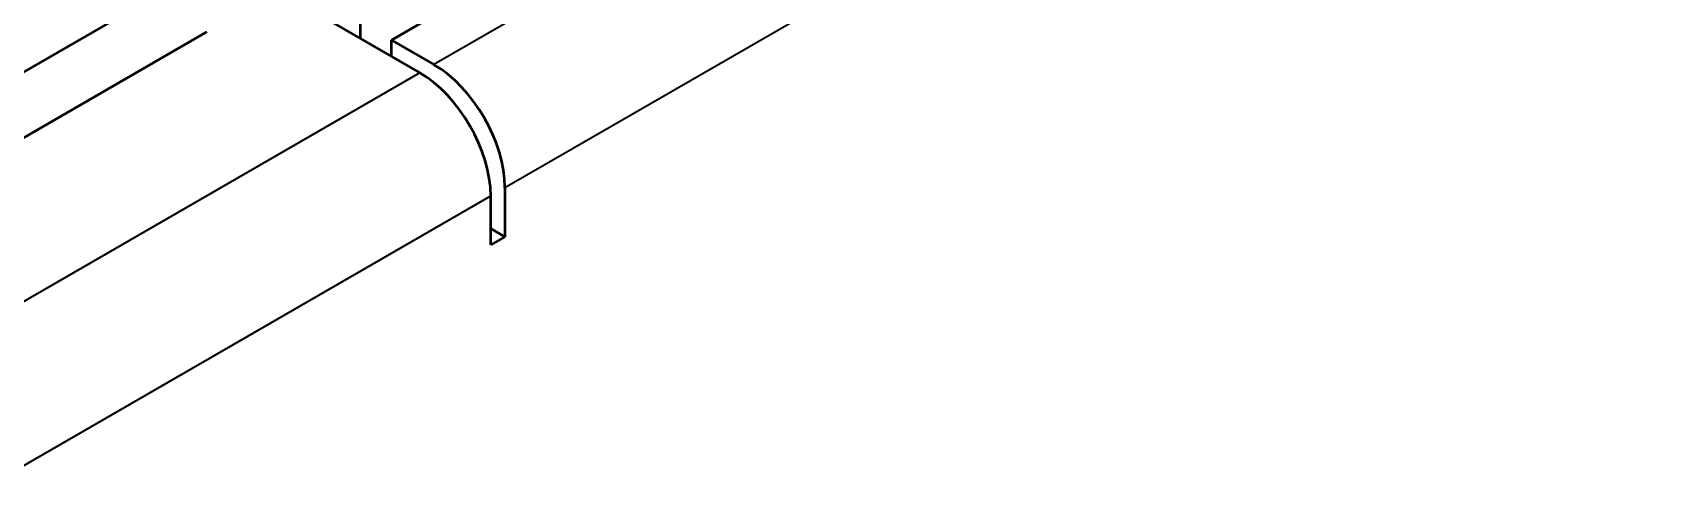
# Model space of a CAD drawing. Header units: millimetres. Extents: x 3100 to 5091, y 868 to 1900.
# Drawn here: x 4182.97 to 4199.14, y 1709.85 to 1714.33 of the extents above; entities that cross this region are included whole.
import ezdxf

# ---------------------------------------------------------------- set-up
doc = ezdxf.new("R2010")
doc.units = ezdxf.units.MM
doc.header["$LTSCALE"] = 1.8
doc.layers.add('외형선(ISO)', color=7, linetype='Continuous', lineweight=50)
doc.layers.add('좁은 외형선(ISO)', color=7, linetype='Continuous', lineweight=35)

msp = doc.modelspace()

# ---------------------------------------------------------------- linework, layer by layer
at = {"layer": '외형선(ISO)'}
for p, q in [((4198.005, 1720.87), (4186.55, 1714.257)), ((4180.328, 1712.46), (4184.712, 1714.991)), ((4185.229, 1714.856), (4186.833, 1713.93)), ((4186.239, 1714.868), (4186.239, 1714.273)), ((4180.328, 1711.807), (4184.712, 1714.338)), ((4186.55, 1714.093), (4186.55, 1714.257)), ((4186.55, 1714.257), (4186.974, 1714.012)), ((4187.54, 1712.215), (4187.54, 1712.705)), ((4187.681, 1712.787), (4187.681, 1712.297)), ((4187.681, 1712.297), (4187.54, 1712.379)), ((4187.681, 1712.297), (4187.54, 1712.215))]:
    msp.add_line(p, q, dxfattribs=at)
for centre, major_axis, start_param, end_param in [((4186.974, 1713.195), (0.5, -0.866), 0.785398, 2.356194), ((4186.833, 1713.114), (-0.5, 0.866), 3.926991, 5.497787)]:
    msp.add_ellipse(centre, major_axis=major_axis, ratio=0.57735, start_param=start_param, end_param=end_param, dxfattribs=at)
at = {"layer": '좁은 외형선(ISO)'}
for p, q in [((4198.43, 1720.625), (4186.974, 1714.012)), ((4187.681, 1712.787), (4199.137, 1719.401)), ((4186.833, 1713.93), (4181.883, 1711.072)), ((4182.59, 1709.848), (4187.54, 1712.705))]:
    msp.add_line(p, q, dxfattribs=at)

doc.saveas('drawing.dxf')
